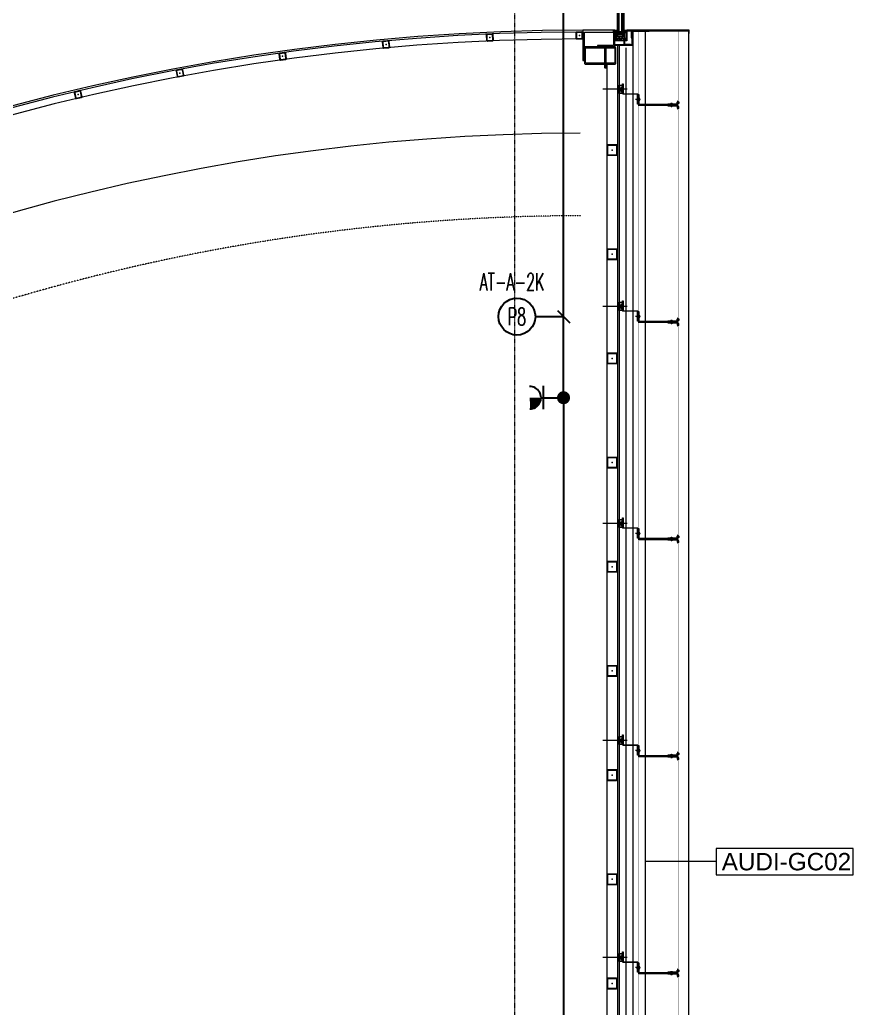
# Model space of a CAD drawing. Extents: x -1439 to 23780, y -1362 to 4476.
# Drawn here: x 16327 to 16807, y 555 to 1124 of the extents above; entities that cross this region are included whole.
import ezdxf
from ezdxf.enums import TextEntityAlignment as Align

# ---------------------------------------------------------------- set-up
doc = ezdxf.new("R2010")
doc.units = 0
doc.header["$MEASUREMENT"] = 0
for name, pattern in [('Audi$0$DASHDOT2', [0.5, 0.25, -0.125, 0, -0.125]), ('Audi$0$DOT2', [0.125, 0, -0.125]), ('Audi$0$HIDDEN', [0.375, 0.25, -0.125])]:
    doc.linetypes.add(name, pattern=pattern)
doc.layers.get('0').update_dxf_attribs({"color": 9, "lineweight": 9})
for name, color, linetype, lineweight in [('Audi$0$06C', 8, 'Continuous', 9), ('Audi$0$06D', 8, 'Continuous', 9), ('Audi$0$10', 8, 'Continuous', 9), ('Audi$0$11', 8, 'Continuous', 9), ('Audi$0$15', 8, 'Continuous', 9), ('Audi$0$20', 8, 'Audi$0$DOT2', 9), ('Audi$0$22', 8, 'Continuous', 9), ('Audi$0$24', 8, 'Audi$0$DASHDOT2', 9), ('Audi$0$33', 8, 'Audi$0$BATTING', 9), ('Audi$0$35', 8, 'Continuous', 9), ('E-DATA BAGLATI UCU', 7, 'Continuous', 30), ('E-ETANŞ PRİZ', 7, 'Continuous', 30), ('E-KABLO', 7, 'Continuous', 30), ('E-LINYE', 7, 'Continuous', 30), ('E-YAZI', 7, 'Continuous', 30)]:
    doc.layers.add(name, color=color, linetype=linetype, lineweight=lineweight)
doc.styles.add('Audi$0$Arial', font='arial.ttf', dxfattribs={"height": 2.5})
doc.styles.add('E-YAZI', font='txttw.shx')
doc.linetypes.add('Audi$0$BATTING', pattern='A,0.0001,-0.1,[134,ltypeshp.shx,S=0.1,R=0,X=-0.1,Y=0],-0.2,[134,ltypeshp.shx,S=0.1,R=180,X=0.1,Y=0],-0.1', length=0.4001)

# ---------------------------------------------------------------- blocks, each defined once
blk = doc.blocks.new('Audi$0$0_wallno')
blk.add_lwpolyline([(-7.84, 1.5), (7.94, 1.5), (7.94, -1.5), (-7.84, -1.5)], close=True)
blk.add_lwpolyline([(7.94, 0), (16.13, 0)])
at = {"style": 'Audi$0$Arial'}
blk.add_attdef('GENISLIK', text='', height=2, dxfattribs=at).set_placement((8.44, 0), align=Align.BOTTOM_LEFT)
blk.add_attdef('DUVARNO', text='', height=2, dxfattribs=at).set_placement((0, 0), align=Align.MIDDLE_CENTER)
blk.add_attdef('YUKSEKLIK', text='', height=2, dxfattribs=at).set_placement((8.44, -0.5), align=Align.TOP_LEFT)
blk = doc.blocks.new('Audi$0$KAPI KODLARI 2. KAT')
at = {"layer": 'Audi$0$22'}
ref = blk.add_blockref('Audi$0$0_wallno', (16768.16, 639.18), dxfattribs=dict(at, xscale=-5, yscale=5, zscale=5))
ref.add_attrib('DUVARNO', 'AUDI-GC02', dxfattribs={"layer": '0', "height": 10, "style": 'Audi$0$Arial'}).set_placement((16768.9, 639.18), align=Align.MIDDLE_CENTER)
blk = doc.blocks.new('*U549')
at = {"layer": 'Audi$0$15'}
for p, q in [((1.47, -18.95), (200.82, -18.95)), ((1.47, -19.35), (200.82, -19.35)), ((1.47, -19.42), (200.82, -19.42)), ((1.47, -19.82), (200.82, -19.82)), ((1.47, -21.42), (200.82, -21.42)), ((1.47, -22.02), (200.82, -22.02)), ((1.47, -22.1), (200.82, -22.1)), ((1.47, -22.7), (200.82, -22.7))]:
    blk.add_line(p, q, dxfattribs=at)
blk = doc.blocks.new('Audi$0$P-AKS_AUDI')
at = {"layer": 'Audi$0$24'}
blk.add_lwpolyline([(0, -2590), (0, 1250)], dxfattribs=at)
blk = doc.blocks.new('Audi$0$p-profil_bitis')
for p, q in [((-1.5, 2.16), (-3, 5.37)), ((-3, 2.16), (-1.5, 5.37)), ((1.2, 3.05), (2.2, 4.65)), ((2.2, 3.05), (1.2, 4.65))]:
    blk.add_line(p, q)
for points in [[(-2.9, 6.02), (-2.89, 6.01), (-2.88, 6), (-2.88, 6), (-2.87, 6), (-2.48, 6), (-2.47, 6), (-2.46, 6), (-2.46, 6.01), (-2.45, 6.02), (-2.43, 6.06), (-2.41, 6.08), (-2.4, 6.09), (-2.38, 6.09), (-2.37, 6.1), (-2.35, 6.09), (-2.33, 6.09), (-2.32, 6.08), (-2.3, 6.06), (-2.28, 6.01), (-2.27, 6.01), (-2.27, 6), (-2.26, 6), (-2.25, 6), (-1.76, 6), (-1.76, 5.49), (-1.76, 5.48), (-1.77, 5.47), (-1.77, 5.46), (-1.78, 5.46), (-1.79, 5.45), (-1.8, 5.45), (-1.81, 5.45), (-1.82, 5.46), (-1.83, 5.46), (-1.84, 5.47), (-1.89, 5.55), (-1.89, 5.56), (-1.9, 5.57), (-1.9, 5.57), (-1.91, 5.57), (-1.92, 5.57), (-1.93, 5.57), (-1.93, 5.56), (-1.94, 5.55), (-1.99, 5.46), (-1.99, 5.46), (-2, 5.46), (-2, 5.45), (-2.01, 5.45), (-2.02, 5.45), (-2.1, 5.45), (-2.11, 5.45), (-2.12, 5.45), (-2.12, 5.46), (-2.13, 5.46), (-2.13, 5.47), (-2.13, 5.47), (-2.14, 5.48), (-2.14, 5.5), (-2.23, 5.45), (-2.54, 5.45), (-2.62, 5.5), (-2.62, 5.48), (-2.63, 5.47), (-2.63, 5.46), (-2.63, 5.46), (-2.64, 5.45), (-2.65, 5.45), (-2.65, 5.45), (-2.74, 5.45), (-2.75, 5.45), (-2.76, 5.45), (-2.76, 5.46), (-2.77, 5.46), (-2.77, 5.46), (-2.82, 5.55), (-2.83, 5.56), (-2.83, 5.57), (-2.84, 5.57), (-2.85, 5.57), (-2.86, 5.57), (-2.86, 5.57), (-2.87, 5.56), (-2.87, 5.55), (-2.92, 5.47), (-2.93, 5.46), (-2.94, 5.46), (-2.95, 5.45), (-2.96, 5.45), (-2.97, 5.45), (-2.98, 5.46), (-2.99, 5.46), (-2.99, 5.47), (-3, 5.48), (-3, 5.49), (-3, 6.92), (-3, 6.93), (-3, 6.93), (-2.99, 6.94), (-2.99, 6.95), (-2.98, 6.95), (-2.97, 6.95), (-2.37, 6.95), (-2.36, 6.95), (-2.35, 6.95), (-2.35, 6.94), (-2.34, 6.93), (-2.34, 6.93), (-2.34, 6.92), (-2.34, 6.47), (-2.34, 6.44), (-2.32, 6.41), (-2.3, 6.38), (-2.28, 6.37), (-2.25, 6.35), (-2.22, 6.35), (-2.04, 6.35), (-2.03, 6.35), (-2.02, 6.35), (-2.01, 6.36), (-2, 6.37), (-1.99, 6.38), (-1.99, 6.39), (-1.99, 6.4), (-1.99, 6.54), (-2.05, 6.54), (-2.06, 6.54), (-2.08, 6.55), (-2.09, 6.55), (-2.09, 6.56), (-2.1, 6.58), (-2.1, 6.59), (-2.1, 6.6), (-2.1, 6.62), (-2.09, 6.63), (-2.08, 6.65), (-2.07, 6.66), (-2.05, 6.67), (-2.04, 6.68), (-2.02, 6.68), (-1.79, 6.68), (-1.78, 6.68), (-1.78, 6.68), (-1.77, 6.67), (-1.76, 6.66), (-1.76, 6.66), (-1.76, 6.65), (-1.76, 6.4), (-0.65, 6.4), (-0.62, 6.4), (-0.58, 6.39), (-0.56, 6.37), (-0.53, 6.35), (-0.51, 6.32), (-0.5, 6.28), (-0.5, 6.25), (-0.5, 2.04), (-0.5, 2.01), (-0.49, 1.99), (-0.47, 1.96), (-0.45, 1.94), (-0.42, 1.93), (-0.39, 1.92), (-0.36, 1.92), (-0.33, 1.93), (-0.31, 1.94), (-0.29, 1.96), (-0.27, 1.99), (-0.26, 2.01), (-0.25, 2.04), (-0.25, 2.25), (-0.25, 2.26), (-0.25, 2.26), (-0.25, 2.27), (-0.24, 2.28), (-0.23, 2.28), (-0.23, 2.28), (0.22, 2.28), (0.23, 2.28), (0.24, 2.28), (0.25, 2.27), (0.25, 2.26), (0.25, 2.26), (0.26, 2.25), (0.26, 2.04), (0.26, 2.01), (0.27, 1.99), (0.29, 1.96), (0.31, 1.94), (0.33, 1.93), (0.36, 1.92), (0.39, 1.92), (0.42, 1.93), (0.45, 1.94), (0.47, 1.96), (0.49, 1.99), (0.5, 2.01), (0.5, 2.04), (0.5, 6.25), (0.51, 6.29), (0.52, 6.33), (0.54, 6.36), (0.58, 6.38), (0.61, 6.4), (0.65, 6.4), (1.76, 6.4), (1.76, 6.65), (1.76, 6.66), (1.76, 6.66), (1.77, 6.67), (1.77, 6.67), (1.78, 6.68), (1.78, 6.68), (1.79, 6.68), (2.02, 6.68), (2.04, 6.68), (2.06, 6.67), (2.08, 6.66), (2.09, 6.64), (2.1, 6.62), (2.1, 6.6), (2.1, 6.59), (2.1, 6.58), (2.1, 6.57), (2.09, 6.56), (2.08, 6.55), (2.07, 6.54), (2.06, 6.54), (2.05, 6.54), (1.99, 6.54), (1.99, 6.4), (1.99, 6.39), (1.99, 6.38), (2, 6.37), (2.01, 6.36), (2.02, 6.35), (2.03, 6.35), (2.04, 6.35), (2.22, 6.35), (2.25, 6.35), (2.28, 6.37), (2.3, 6.38), (2.32, 6.41), (2.34, 6.44), (2.34, 6.47), (2.34, 6.92), (2.34, 6.93), (2.34, 6.93), (2.35, 6.94), (2.35, 6.95), (2.36, 6.95), (2.37, 6.95), (2.97, 6.95), (2.98, 6.95), (2.98, 6.95), (2.99, 6.94), (2.99, 6.94), (3, 6.93), (3, 6.93), (3, 6.92), (3, 5.49), (3, 5.48), (3, 5.47), (2.99, 5.46), (2.98, 5.46), (2.97, 5.45), (2.96, 5.45), (2.96, 5.45), (2.95, 5.45), (2.94, 5.46), (2.93, 5.46), (2.92, 5.47), (2.87, 5.55), (2.87, 5.56), (2.86, 5.57), (2.86, 5.57), (2.85, 5.57), (2.84, 5.57), (2.83, 5.57), (2.83, 5.56), (2.82, 5.55), (2.77, 5.46), (2.77, 5.46), (2.76, 5.46), (2.76, 5.45), (2.75, 5.45), (2.74, 5.45), (2.65, 5.45), (2.65, 5.45), (2.64, 5.45), (2.63, 5.46), (2.63, 5.46), (2.63, 5.47), (2.62, 5.48), (2.62, 5.5), (2.53, 5.45), (2.22, 5.45), (2.13, 5.5), (2.13, 5.48), (2.13, 5.47), (2.13, 5.47), (2.13, 5.46), (2.12, 5.46), (2.12, 5.45), (2.11, 5.45), (2.1, 5.45), (2.02, 5.45), (2.01, 5.45), (2, 5.45), (1.99, 5.46), (1.99, 5.46), (1.94, 5.55), (1.93, 5.56), (1.93, 5.57), (1.92, 5.57), (1.91, 5.57), (1.9, 5.57), (1.9, 5.57), (1.89, 5.56), (1.89, 5.55), (1.84, 5.47), (1.83, 5.46), (1.82, 5.46), (1.81, 5.45), (1.8, 5.45), (1.79, 5.45), (1.78, 5.46), (1.77, 5.46), (1.77, 5.47), (1.76, 5.48), (1.76, 5.49), (1.76, 6), (2.25, 6), (2.26, 6), (2.26, 6), (2.27, 6.01), (2.27, 6.01), (2.28, 6.01), (2.3, 6.06), (2.31, 6.07), (2.33, 6.09), (2.34, 6.09), (2.36, 6.1), (2.37, 6.1), (2.39, 6.09), (2.4, 6.09), (2.42, 6.07), (2.43, 6.06), (2.45, 6.02), (2.46, 6.01), (2.46, 6), (2.47, 6), (2.48, 6), (2.87, 6), (2.88, 6), (2.88, 6), (2.89, 6.01), (2.9, 6.02), (2.9, 6.02), (2.9, 6.03), (2.9, 6.04), (2.9, 6.05), (2.87, 6.1), (2.86, 6.11), (2.85, 6.11), (2.84, 6.12), (2.83, 6.12), (2.82, 6.12), (2.81, 6.12), (2.8, 6.11), (2.79, 6.11), (2.78, 6.1), (2.74, 6.02), (2.73, 6.01), (2.72, 6.01), (2.72, 6), (2.71, 6), (2.7, 6), (2.69, 6.01), (2.69, 6.01), (2.68, 6.02), (2.64, 6.1), (2.63, 6.11), (2.62, 6.11), (2.61, 6.12), (2.6, 6.12), (2.59, 6.12), (2.58, 6.12), (2.57, 6.11), (2.56, 6.11), (2.55, 6.1), (2.51, 6.02), (2.5, 6.01), (2.5, 6.01), (2.49, 6), (2.48, 6), (2.48, 6), (2.47, 6), (2.46, 6.01), (2.46, 6.01), (2.45, 6.02), (2.41, 6.1), (2.4, 6.11), (2.39, 6.11), (2.38, 6.12), (2.37, 6.12), (2.36, 6.12), (2.35, 6.12), (2.34, 6.11), (2.33, 6.11), (2.32, 6.1), (2.28, 6.02), (2.27, 6.01), (2.26, 6.01), (2.26, 6), (2.25, 6), (2.24, 6), (2.24, 6.01), (2.23, 6.01), (2.22, 6.02), (2.18, 6.1), (2.17, 6.11), (2.16, 6.11), (2.15, 6.12), (2.14, 6.12), (2.13, 6.12), (2.12, 6.12), (2.11, 6.11), (2.1, 6.11), (2.09, 6.1), (2.05, 6.02), (2.04, 6.01), (2.03, 6.01), (2.03, 6), (2.02, 6), (2.01, 6), (2.01, 6.01), (2, 6.01), (1.99, 6.02), (1.95, 6.1), (1.94, 6.11), (1.93, 6.11), (1.92, 6.12), (1.91, 6.12), (1.9, 6.12), (1.89, 6.12), (1.88, 6.11), (1.87, 6.11), (1.86, 6.1), (1.82, 6.02), (1.81, 6.01), (1.81, 6.01), (1.8, 6), (1.79, 6), (1.78, 6), (1.77, 6.01), (1.77, 6.01), (1.76, 6.02), (1.76, 6.02), (1.76, 6.03), (1.76, 6.17), (1.76, 6.18), (1.76, 6.19), (1.75, 6.19), (1.74, 6.2), (1.74, 6.2), (1.73, 6.2), (0.8, 6.2), (0.8, 6.23), (0.79, 6.25), (0.77, 6.27), (0.76, 6.28), (0.73, 6.3), (0.71, 6.3), (0.68, 6.3), (0.66, 6.29), (0.64, 6.28), (0.62, 6.26), (0.61, 6.24), (0.6, 6.22), (0.6, 6.2), (0.6, 6.17), (0.61, 6.15), (0.63, 6.13), (0.65, 6.12), (0.65, 4.3), (1.25, 4.41), (1.26, 4.41), (1.27, 4.4), (1.28, 4.4), (1.29, 4.39), (1.3, 4.38), (1.3, 4.38), (1.3, 4.37), (1.3, 4.36), (1.29, 4.35), (1.29, 4.34), (1.28, 4.33), (1.27, 4.33), (0.65, 4.15), (0.65, 2.51), (1.25, 2.62), (1.26, 2.62), (1.27, 2.61), (1.28, 2.61), (1.29, 2.6), (1.3, 2.59), (1.3, 2.59), (1.3, 2.58), (1.3, 2.57), (1.29, 2.56), (1.29, 2.55), (1.28, 2.54), (1.27, 2.54), (0.64, 2.36), (0.62, 2.35), (0.6, 2.33), (0.59, 2.32), (0.58, 2.3), (0.58, 2.28), (0.58, 1.97), (0.7, 1.97), (0.7, 1.83), (0.26, 1.83), (0.14, 1.95), (0.14, 2.05), (0.14, 2.06), (0.14, 2.06), (0.13, 2.07), (0.13, 2.07), (0.12, 2.08), (0.12, 2.08), (0.11, 2.08), (-0.11, 2.08), (-0.12, 2.08), (-0.12, 2.08), (-0.13, 2.07), (-0.13, 2.07), (-0.14, 2.06), (-0.14, 2.06), (-0.14, 2.05), (-0.14, 1.95), (-0.26, 1.83), (-0.7, 1.83), (-0.7, 1.97), (-0.58, 1.97), (-0.58, 2.28), (-0.58, 2.3), (-0.59, 2.32), (-0.6, 2.34), (-0.62, 2.35), (-0.64, 2.36), (-1.27, 2.54), (-1.28, 2.54), (-1.29, 2.55), (-1.29, 2.56), (-1.3, 2.57), (-1.3, 2.58), (-1.3, 2.59), (-1.3, 2.59), (-1.29, 2.6), (-1.28, 2.61), (-1.27, 2.61), (-1.26, 2.62), (-1.25, 2.62), (-0.65, 2.51), (-0.65, 4.15), (-1.27, 4.33), (-1.28, 4.33), (-1.29, 4.34), (-1.29, 4.35), (-1.3, 4.36), (-1.3, 4.37), (-1.3, 4.38), (-1.3, 4.38), (-1.29, 4.39), (-1.28, 4.4), (-1.27, 4.4), (-1.26, 4.41), (-1.25, 4.41), (-0.65, 4.3), (-0.65, 6.12), (-0.63, 6.13), (-0.61, 6.15), (-0.6, 6.17), (-0.6, 6.2), (-0.6, 6.22), (-0.61, 6.24), (-0.62, 6.26), (-0.64, 6.28), (-0.66, 6.29), (-0.68, 6.3), (-0.71, 6.3), (-0.73, 6.3), (-0.76, 6.28), (-0.77, 6.27), (-0.79, 6.25), (-0.8, 6.23), (-0.8, 6.2), (-1.73, 6.2), (-1.74, 6.2), (-1.74, 6.2), (-1.75, 6.19), (-1.76, 6.19), (-1.76, 6.18), (-1.76, 6.17), (-1.76, 6.03), (-1.76, 6.02), (-1.76, 6.02), (-1.77, 6.01), (-1.78, 6.01), (-1.78, 6), (-1.79, 6), (-1.8, 6), (-1.81, 6.01), (-1.81, 6.01), (-1.82, 6.02), (-1.86, 6.1), (-1.87, 6.11), (-1.88, 6.11), (-1.89, 6.12), (-1.9, 6.12), (-1.91, 6.12), (-1.92, 6.12), (-1.93, 6.11), (-1.94, 6.11), (-1.95, 6.1), (-1.99, 6.02), (-2, 6.01), (-2.01, 6.01), (-2.01, 6), (-2.02, 6), (-2.03, 6), (-2.03, 6.01), (-2.04, 6.01), (-2.05, 6.02), (-2.09, 6.1), (-2.1, 6.11), (-2.11, 6.11), (-2.12, 6.12), (-2.13, 6.12), (-2.14, 6.12), (-2.15, 6.12), (-2.16, 6.11), (-2.17, 6.11), (-2.18, 6.1), (-2.22, 6.02), (-2.23, 6.01), (-2.24, 6.01), (-2.24, 6), (-2.25, 6), (-2.26, 6), (-2.26, 6.01), (-2.27, 6.01), (-2.28, 6.02), (-2.32, 6.1), (-2.33, 6.11), (-2.34, 6.11), (-2.35, 6.12), (-2.36, 6.12), (-2.37, 6.12), (-2.38, 6.12), (-2.39, 6.11), (-2.4, 6.11), (-2.41, 6.1), (-2.45, 6.02), (-2.46, 6.01), (-2.46, 6.01), (-2.47, 6), (-2.48, 6), (-2.48, 6), (-2.49, 6), (-2.5, 6.01), (-2.5, 6.01), (-2.51, 6.02), (-2.55, 6.1), (-2.56, 6.11), (-2.57, 6.11), (-2.58, 6.12), (-2.59, 6.12), (-2.6, 6.12), (-2.61, 6.12), (-2.62, 6.11), (-2.63, 6.11), (-2.64, 6.1), (-2.68, 6.02), (-2.69, 6.01), (-2.69, 6.01), (-2.7, 6), (-2.71, 6), (-2.72, 6), (-2.73, 6.01), (-2.73, 6.01), (-2.74, 6.02), (-2.78, 6.1), (-2.79, 6.11), (-2.8, 6.11), (-2.81, 6.12), (-2.82, 6.12), (-2.83, 6.12), (-2.84, 6.12), (-2.85, 6.11), (-2.86, 6.11), (-2.87, 6.1), (-2.9, 6.05), (-2.9, 6.04), (-2.9, 6.03)], [(-2.81, 6.34), (-2.81, 6.33), (-2.8, 6.33), (-2.8, 6.32), (-2.79, 6.32), (-2.78, 6.32), (-2.56, 6.32), (-2.55, 6.32), (-2.55, 6.32), (-2.54, 6.33), (-2.54, 6.33), (-2.53, 6.34), (-2.53, 6.34), (-2.53, 6.35), (-2.53, 6.77), (-2.53, 6.78), (-2.53, 6.78), (-2.54, 6.79), (-2.54, 6.79), (-2.55, 6.8), (-2.55, 6.8), (-2.56, 6.8), (-2.78, 6.8), (-2.79, 6.8), (-2.79, 6.8), (-2.8, 6.79), (-2.8, 6.79), (-2.81, 6.78), (-2.81, 6.77)], [(-2.68, 5.61), (-2.67, 5.59), (-2.67, 5.58), (-2.65, 5.58), (-2.64, 5.57), (-2.63, 5.57), (-2.62, 5.57), (-2.62, 5.53), (-2.58, 5.57), (-2.17, 5.57), (-2.14, 5.53), (-2.14, 5.57), (-2.13, 5.57), (-2.12, 5.57), (-2.11, 5.57), (-2.1, 5.58), (-2.09, 5.59), (-2.08, 5.6), (-2.08, 5.61), (-2.08, 5.62), (-2.08, 5.68), (-2.21, 5.81), (-2.55, 5.81), (-2.68, 5.68), (-2.68, 5.62)], [(2.13, 5.57), (2.13, 5.53), (2.17, 5.57), (2.58, 5.57), (2.62, 5.53), (2.62, 5.57), (2.63, 5.57), (2.64, 5.57), (2.65, 5.57), (2.66, 5.58), (2.67, 5.59), (2.68, 5.6), (2.68, 5.61), (2.68, 5.62), (2.68, 5.68), (2.55, 5.81), (2.21, 5.81), (2.08, 5.68), (2.08, 5.62), (2.08, 5.61), (2.08, 5.6), (2.09, 5.59), (2.1, 5.58), (2.11, 5.57), (2.12, 5.57)], [(2.53, 6.35), (2.53, 6.34), (2.54, 6.33), (2.54, 6.33), (2.55, 6.32), (2.55, 6.32), (2.56, 6.32), (2.78, 6.32), (2.79, 6.32), (2.79, 6.32), (2.8, 6.33), (2.81, 6.33), (2.81, 6.34), (2.81, 6.35), (2.81, 6.77), (2.81, 6.78), (2.81, 6.78), (2.8, 6.79), (2.8, 6.79), (2.79, 6.8), (2.79, 6.8), (2.78, 6.8), (2.56, 6.8), (2.55, 6.8), (2.55, 6.8), (2.54, 6.79), (2.54, 6.79), (2.53, 6.78), (2.53, 6.77)], [(-3, 5.37), (-1.5, 5.37), (-1.5, 2.16), (-3, 2.16)], [(2.85, 0.85), (2.85, 1), (2.77, 1.14), (2.89, 1.5), (3, 1.5), (3, 0.1), (2.9, 0), (-2.9, 0), (-3, 0.1), (-3, 1.5), (-2.89, 1.5), (-2.77, 1.14), (-2.85, 0.99), (-2.85, 0.85), (-2.87, 0.85), (-2.87, 0.5), (-2.82, 0.45), (-2.47, 0.45), (-2.47, 0.37), (-2.52, 0.32), (-2.82, 0.32), (-2.87, 0.27), (-2.87, 0.18), (-2.82, 0.13), (2.82, 0.13), (2.87, 0.18), (2.87, 0.27), (2.82, 0.32), (2.52, 0.32), (2.47, 0.37), (2.47, 0.45), (2.82, 0.45), (2.87, 0.5), (2.87, 0.85)], [(-2.8, 0.99), (-2.69, 0.82), (-2.63, 0.73), (-2.54, 0.57), (-2.5, 0.55), (-2.47, 0.56), (-2.45, 0.6), (-2.45, 0.85), (-2.4, 0.9), (-1.53, 0.9), (-1.42, 0.94), (-1.38, 1.05), (-1.38, 1.13), (-1.33, 1.18), (-0.02, 1.18), (-0.01, 1.2), (0.01, 1.2), (0.03, 1.18), (1.33, 1.18), (1.38, 1.13), (1.38, 1.05), (1.42, 0.94), (1.53, 0.9), (2.4, 0.9), (2.45, 0.85), (2.45, 0.6), (2.47, 0.56), (2.5, 0.55), (2.54, 0.57), (2.63, 0.73), (2.8, 0.99), (2.78, 1.04), (2.71, 1.07), (2.7, 1.11), (2.7, 1.13), (2.8, 1.5), (2.48, 1.5), (2.4, 1.42), (2.4, 1.36), (2.52, 1.36), (2.52, 1.2), (2.42, 1.1), (1.58, 1.1), (1.58, 1.36), (1.7, 1.36), (1.7, 1.42), (1.62, 1.5), (-1.62, 1.5), (-1.7, 1.42), (-1.7, 1.36), (-1.58, 1.36), (-1.58, 1.1), (-2.42, 1.1), (-2.52, 1.2), (-2.52, 1.36), (-2.4, 1.36), (-2.4, 1.42), (-2.48, 1.5), (-2.8, 1.5), (-2.7, 1.13), (-2.7, 1.11), (-2.71, 1.07), (-2.78, 1.03)], [(1.2, 3.05), (1.2, 4.65), (2.2, 4.65), (2.2, 3.05)]]:
    blk.add_lwpolyline(points, close=True)
for points in [[(0.35, 6.5), (0.3, 6.68), (0.2, 6.79), (0.02, 6.85), (-0.16, 6.81), (-0.3, 6.68), (-0.35, 6.5), (-0.35, 6.55), (-0.36, 6.6), (-0.37, 6.65), (-0.39, 6.69), (-0.42, 6.74), (-0.45, 6.78), (-0.48, 6.82), (-0.52, 6.85), (-0.56, 6.88), (-0.6, 6.9), (-0.65, 6.92), (-0.7, 6.94), (-0.75, 6.95), (-0.8, 6.95), (-1.4, 6.95), (-1.54, 6.89), (-1.6, 6.85), (-2.1, 6.85), (-2.25, 6.78), (-2.3, 6.65), (-2.3, 6.6), (-2.25, 6.47), (-2.14, 6.4), (-2.04, 6.39), (-2.01, 6.53), (-2.11, 6.55), (-2.15, 6.6), (-2.15, 6.65), (-2.1, 6.7), (-1.6, 6.7), (-1.46, 6.76), (-1.4, 6.8), (-0.8, 6.8), (-0.64, 6.75), (-0.55, 6.66), (-0.5, 6.5), (-0.5, 5.15), (-0.4, 5.01), (-0.27, 5.02), (-0.2, 5.17), (-0.25, 5.2), (-0.2, 5.23), (-0.2, 5.35), (-0.25, 5.38), (-0.2, 5.41), (-0.2, 5.53), (-0.25, 5.56), (-0.2, 5.59), (-0.2, 5.71), (-0.25, 5.74), (-0.2, 5.77), (-0.2, 5.89), (-0.25, 5.92), (-0.2, 5.95), (-0.2, 6.07), (-0.25, 6.1), (-0.2, 6.13), (-0.2, 6.25), (-0.25, 6.28), (-0.2, 6.31), (-0.2, 6.5), (-0.12, 6.66), (0.02, 6.7), (0.12, 6.66), (0.2, 6.5), (0.2, 6.4), (0.25, 6.37), (0.2, 6.34), (0.2, 6.22), (0.25, 6.19), (0.2, 6.16), (0.2, 6.04), (0.25, 6.01), (0.2, 5.98), (0.2, 5.86), (0.25, 5.83), (0.2, 5.8), (0.2, 5.68), (0.25, 5.65), (0.2, 5.62), (0.2, 5.5), (0.25, 5.47), (0.2, 5.44), (0.2, 5.32), (0.25, 5.29), (0.2, 5.26), (0.2, 5.15), (0.3, 5.01), (0.4, 5.01), (0.5, 5.15), (0.5, 6.5), (0.55, 6.66), (0.64, 6.75), (0.8, 6.8), (1.4, 6.8), (1.46, 6.76), (1.6, 6.7), (2.1, 6.7), (2.15, 6.65), (2.15, 6.6), (2.11, 6.55), (2.01, 6.53), (2.04, 6.39), (2.13, 6.4), (2.25, 6.47), (2.3, 6.6), (2.3, 6.65), (2.23, 6.8), (2.1, 6.85), (1.6, 6.85), (1.54, 6.89), (1.4, 6.95), (0.8, 6.95), (0.75, 6.95), (0.7, 6.94), (0.65, 6.92), (0.61, 6.9), (0.56, 6.88), (0.52, 6.85), (0.48, 6.82), (0.45, 6.78), (0.42, 6.74), (0.4, 6.69), (0.38, 6.65), (0.36, 6.6), (0.35, 6.55), (0.35, 6.5), (0.35, 5.15)], [(-0.35, 6.5), (-0.35, 5.15)]]:
    blk.add_lwpolyline(points)
for points in [[(-1.77, 1.34, -10), (-1.77, 1.49, -10), (-1.76, 1.51, -10), (-1.73, 1.52, -10), (-1.64, 1.5, -10), (-1.48, 1.5, -10), (-1.48, 1.74, -10), (-1.52, 1.81, -10), (-1.54, 1.83, -10), (-1.57, 1.81, -10), (-1.62, 1.73, -10), (-1.65, 1.71, -10), (-1.69, 1.73, -10), (-1.74, 1.81, -10), (-1.77, 1.83, -10), (-1.79, 1.81, -10), (-1.84, 1.73, -10), (-1.88, 1.71, -10), (-1.91, 1.73, -10), (-1.96, 1.81, -10), (-1.99, 1.83, -10), (-2.01, 1.81, -10), (-2.06, 1.73, -10), (-2.09, 1.71, -10), (-2.13, 1.73, -10), (-2.18, 1.81, -10), (-2.2, 1.83, -10), (-2.23, 1.81, -10), (-2.28, 1.73, -10), (-2.31, 1.71, -10), (-2.35, 1.73, -10), (-2.4, 1.81, -10), (-2.42, 1.83, -10), (-2.45, 1.81, -10), (-2.5, 1.73, -10), (-2.53, 1.71, -10), (-2.57, 1.73, -10), (-2.62, 1.81, -10), (-2.64, 1.83, -10), (-2.67, 1.81, -10), (-2.74, 1.69, -10), (-2.86, 1.65, -10), (-2.95, 1.78, -10), (-3.09, 1.83, -10), (-3.21, 1.83, -10), (-3.23, 1.82, -10), (-3.24, 1.79, -10), (-3.23, 1.78, -10), (-3.14, 1.76, -10), (-3.02, 1.69, -10), (-2.98, 1.62, -10), (-2.98, 1.5, -10), (-2.55, 1.5, -10), (-2.46, 1.52, -10), (-2.45, 1.52, -10), (-2.44, 1.52, -10), (-2.43, 1.49, -10), (-2.43, 1.34, -10), (-2.54, 1.34, -10), (-2.54, 1.31, -10), (-2.38, 1.16, -10), (-2.34, 1.14, -10), (-2.22, 1.2, -10), (-1.97, 1.2, -10), (-1.86, 1.14, -10), (-1.8, 1.16, -10), (-1.66, 1.31, -10), (-1.66, 1.34, -10), (-1.77, 1.34, -10)], [(-1.89, 1.35, -10), (-1.93, 1.31, -10), (-2.26, 1.31, -10), (-2.31, 1.35, -10), (-2.31, 1.47, -10), (-2.26, 1.51, -10), (-1.93, 1.51, -10), (-1.89, 1.47, -10), (-1.89, 1.46, -10), (-1.89, 1.35, -10)], [(1.76, 1.34, -10), (1.76, 1.49, -10), (1.76, 1.51, -10), (1.73, 1.52, -10), (1.64, 1.5, -10), (1.48, 1.5, -10), (1.48, 1.74, -10), (1.52, 1.81, -10), (1.54, 1.83, -10), (1.57, 1.81, -10), (1.62, 1.73, -10), (1.65, 1.71, -10), (1.69, 1.73, -10), (1.74, 1.81, -10), (1.76, 1.83, -10), (1.79, 1.81, -10), (1.84, 1.73, -10), (1.88, 1.71, -10), (1.91, 1.73, -10), (1.96, 1.81, -10), (1.99, 1.83, -10), (2.01, 1.81, -10), (2.06, 1.73, -10), (2.09, 1.71, -10), (2.13, 1.73, -10), (2.18, 1.81, -10), (2.2, 1.83, -10), (2.23, 1.81, -10), (2.28, 1.73, -10), (2.31, 1.71, -10), (2.35, 1.73, -10), (2.4, 1.81, -10), (2.42, 1.83, -10), (2.45, 1.81, -10), (2.5, 1.73, -10), (2.53, 1.71, -10), (2.57, 1.73, -10), (2.62, 1.81, -10), (2.64, 1.83, -10), (2.67, 1.81, -10), (2.74, 1.69, -10), (2.86, 1.65, -10), (2.95, 1.78, -10), (3.09, 1.83, -10), (3.21, 1.83, -10), (3.23, 1.82, -10), (3.24, 1.79, -10), (3.23, 1.78, -10), (3.14, 1.76, -10), (3.02, 1.69, -10), (2.98, 1.62, -10), (2.98, 1.5, -10), (2.55, 1.5, -10), (2.46, 1.52, -10), (2.45, 1.52, -10), (2.44, 1.52, -10), (2.42, 1.49, -10), (2.42, 1.34, -10), (2.53, 1.34, -10), (2.53, 1.31, -10), (2.38, 1.16, -10), (2.34, 1.14, -10), (2.22, 1.2, -10), (1.97, 1.2, -10), (1.86, 1.14, -10), (1.8, 1.16, -10), (1.65, 1.31, -10), (1.65, 1.34, -10), (1.76, 1.34, -10)], [(1.88, 1.35, -10), (1.93, 1.31, -10), (2.26, 1.31, -10), (2.3, 1.35, -10), (2.3, 1.47, -10), (2.26, 1.51, -10), (1.93, 1.51, -10), (1.89, 1.47, -10), (1.88, 1.46, -10), (1.88, 1.35, -10)]]:
    blk.add_polyline3d(points)
blk = doc.blocks.new('Audi$0$p- alum kaplama profil')
at = {"lineweight": 13}
blk.add_lwpolyline([(7.12, 12.59), (7.12, 26.49)], dxfattribs=at)
at = {"lineweight": 5}
blk.add_lwpolyline([(9.44, 15.16), (4.79, 15.16), (4.79, 17.16), (9.44, 17.16)], close=True, dxfattribs=at)
for points in [[(4.79, 15.16), (9.44, 17.16)], [(9.44, 15.16), (4.79, 17.16)]]:
    blk.add_lwpolyline(points, dxfattribs=at)
at = {"lineweight": 18}
blk.add_lwpolyline([(4.09, 6.16), (-1.41, 6.16), (-1.41, 6.46), (4.09, 6.46, 0.414214), (4.29, 6.66), (4.29, 14.66, -0.414214), (4.79, 15.16), (10.29, 15.16), (10.29, 14.86), (4.79, 14.86, 0.414214), (4.59, 14.66), (4.59, 6.66, -0.414214)], format="xyb", close=True, dxfattribs=at)
blk.add_lwpolyline([(-2.06, 5.56), (-2.06, -2.34), (-2.06, -15.69), (-1.66, -15.69), (-1.66, -2.34), (-1.66, 5.56), (-1.66, 5.56), (-1.66, 5.57), (-1.66, 5.57), (-1.66, 5.58), (-1.66, 5.58), (-1.65, 5.59), (-1.65, 5.59), (-1.65, 5.59), (-1.65, 5.6), (-1.65, 5.6), (-1.64, 5.61), (-1.64, 5.61), (-1.64, 5.62), (-1.64, 5.62), (-1.63, 5.62), (-1.63, 5.63), (-1.63, 5.63), (-1.62, 5.63), (-1.62, 5.64), (-1.61, 5.64), (-1.61, 5.64), (-1.61, 5.64), (-1.6, 5.65), (-1.6, 5.65), (-1.59, 5.65), (-1.59, 5.65), (-1.58, 5.65), (-1.58, 5.65), (-1.57, 5.66), (-1.57, 5.66), (-1.56, 5.66), (-1.56, 5.66), (3.94, 5.66), (3.94, 6.06), (-1.56, 6.06), (-1.58, 6.06), (-1.61, 6.05), (-1.63, 6.05), (-1.66, 6.05), (-1.68, 6.04), (-1.7, 6.03), (-1.73, 6.03), (-1.75, 6.02), (-1.77, 6.01), (-1.79, 6), (-1.82, 5.99), (-1.84, 5.97), (-1.86, 5.96), (-1.88, 5.94), (-1.89, 5.93), (-1.91, 5.91), (-1.93, 5.89), (-1.95, 5.87), (-1.96, 5.85), (-1.97, 5.83), (-1.99, 5.81), (-2, 5.79), (-2.01, 5.77), (-2.02, 5.75), (-2.03, 5.72), (-2.04, 5.7), (-2.04, 5.68), (-2.05, 5.65), (-2.05, 5.63), (-2.06, 5.61), (-2.06, 5.58)], close=True)
blk.add_lwpolyline([(-1.66, -2.34), (-2.06, -2.34)])
for points in [[(-2.36, -10.84), (-2.36, -16.39), (-2.36, -16.39, -0.414214), (-2.51, -16.54), (-2.51, -16.54), (-4.06, -16.54), (-4.06, -16.84), (-2.51, -16.84), (-2.51, -16.84, 0.414214), (-2.06, -16.39), (-2.06, -10.84)], [(-1.36, -10.84), (-1.66, -10.84), (-1.66, -16.39, 0.414214), (-1.21, -16.84), (-1.21, -16.84), (0.34, -16.84), (0.34, -16.54), (-1.21, -16.54), (-1.21, -16.54, -0.414214), (-1.36, -16.39), (-1.36, -16.39)]]:
    blk.add_lwpolyline(points, format="xyb", close=True)
for points in [[(0.96, 5.66, -10), (0.97, 5.66, -10), (0.97, 5.66, -10), (0.97, 5.66, -10), (0.98, 5.66, -10), (0.98, 5.66, -10), (0.99, 5.66, -10), (0.99, 5.66, -10), (1, 5.66, -10), (1, 5.67, -10), (1, 5.67, -10), (1.01, 5.67, -10), (1.01, 5.67, -10), (1.01, 5.67, -10), (1.02, 5.68, -10), (1.02, 5.68, -10), (1.02, 5.68, -10), (1.03, 5.69, -10), (1.03, 5.69, -10), (1.03, 5.69, -10), (1.04, 5.7, -10), (1.04, 5.7, -10), (1.04, 5.7, -10), (1.04, 5.71, -10), (1.04, 5.71, -10), (1.05, 5.72, -10), (1.05, 5.72, -10), (1.05, 5.72, -10), (1.05, 5.73, -10), (1.05, 5.73, -10), (1.05, 5.74, -10), (1.05, 5.74, -10), (1.05, 5.75, -10)], [(1.61, 6.87, -10), (0.98, 6.96, -10)], [(1.33, 5.85, -10), (0.98, 5.88, -10)], [(1.56, 7.05, -10), (1.02, 7.13, -10)], [(1.05, 6.91, -10), (1.29, 7.56, -10)], [(1.05, 5.83, -10), (1.05, 6.01, -10)], [(1.05, 5.75, -10), (1.05, 5.83, -10)], [(1.29, 4.93, -10), (1.29, 7.8, -10)], [(1.53, 6.82, -10), (1.29, 7.56, -10)], [(1.29, 6.16, -10), (1.29, 6.26, -10)], [(1.53, 5.75, -10), (1.53, 5.92, -10)], [(1.53, 5.75, -10), (1.53, 5.74, -10), (1.53, 5.74, -10), (1.53, 5.73, -10), (1.53, 5.73, -10), (1.53, 5.72, -10), (1.54, 5.72, -10), (1.54, 5.72, -10), (1.54, 5.71, -10), (1.54, 5.71, -10), (1.54, 5.7, -10), (1.54, 5.7, -10), (1.55, 5.7, -10), (1.55, 5.69, -10), (1.55, 5.69, -10), (1.55, 5.69, -10), (1.56, 5.68, -10), (1.56, 5.68, -10), (1.56, 5.68, -10), (1.57, 5.67, -10), (1.57, 5.67, -10), (1.58, 5.67, -10), (1.58, 5.67, -10), (1.58, 5.67, -10), (1.59, 5.66, -10), (1.59, 5.66, -10), (1.6, 5.66, -10), (1.6, 5.66, -10), (1.6, 5.66, -10), (1.61, 5.66, -10), (1.61, 5.66, -10), (1.62, 5.66, -10), (1.62, 5.66, -10)], [(0.67, 5.66, -10), (1.91, 5.66, -10)], [(0.67, 5.66, -10), (0.67, 5.64, -10), (0.67, 5.62, -10), (0.67, 5.6, -10), (0.68, 5.58, -10), (0.68, 5.56, -10), (0.69, 5.54, -10), (0.69, 5.52, -10), (0.7, 5.5, -10), (0.7, 5.48, -10), (0.71, 5.46, -10), (0.72, 5.45, -10), (0.73, 5.43, -10), (0.74, 5.41, -10), (0.75, 5.4, -10), (0.76, 5.38, -10), (0.77, 5.36, -10), (0.79, 5.35, -10), (0.8, 5.33, -10), (0.81, 5.32, -10), (0.83, 5.31, -10), (0.84, 5.29, -10), (0.86, 5.28, -10), (0.87, 5.27, -10), (0.89, 5.26, -10), (0.91, 5.25, -10), (0.92, 5.24, -10), (0.94, 5.23, -10), (0.96, 5.22, -10), (0.98, 5.21, -10), (1, 5.21, -10), (1.02, 5.2, -10), (1.03, 5.2, -10)], [(1.03, 5.2, -10), (1.04, 5.2, -10), (1.05, 5.19, -10), (1.05, 5.19, -10), (1.06, 5.19, -10), (1.06, 5.19, -10), (1.07, 5.19, -10), (1.07, 5.19, -10), (1.08, 5.19, -10), (1.08, 5.19, -10), (1.09, 5.19, -10), (1.09, 5.18, -10), (1.1, 5.18, -10), (1.1, 5.18, -10), (1.11, 5.18, -10), (1.11, 5.18, -10), (1.12, 5.18, -10), (1.12, 5.18, -10), (1.13, 5.18, -10), (1.13, 5.18, -10), (1.14, 5.18, -10), (1.15, 5.18, -10), (1.15, 5.18, -10), (1.16, 5.17, -10), (1.16, 5.17, -10), (1.17, 5.17, -10), (1.17, 5.17, -10), (1.18, 5.17, -10), (1.18, 5.17, -10), (1.19, 5.17, -10), (1.19, 5.17, -10), (1.2, 5.17, -10), (1.2, 5.17, -10)], [(1.2, 5.17, -10), (1.2, 5.2, -10)], [(1.38, 5.2, -10), (1.2, 5.2, -10)], [(1.38, 5.17, -10), (1.38, 5.2, -10)], [(1.38, 5.17, -10), (1.38, 5.17, -10), (1.39, 5.17, -10), (1.39, 5.17, -10), (1.4, 5.17, -10), (1.41, 5.17, -10), (1.41, 5.17, -10), (1.42, 5.17, -10), (1.42, 5.17, -10), (1.43, 5.17, -10), (1.43, 5.18, -10), (1.44, 5.18, -10), (1.44, 5.18, -10), (1.45, 5.18, -10), (1.45, 5.18, -10), (1.46, 5.18, -10), (1.46, 5.18, -10), (1.47, 5.18, -10), (1.47, 5.18, -10), (1.48, 5.18, -10), (1.48, 5.18, -10), (1.49, 5.18, -10), (1.5, 5.19, -10), (1.5, 5.19, -10), (1.51, 5.19, -10), (1.51, 5.19, -10), (1.52, 5.19, -10), (1.52, 5.19, -10), (1.53, 5.19, -10), (1.53, 5.19, -10), (1.54, 5.19, -10), (1.54, 5.2, -10), (1.55, 5.2, -10)], [(1.55, 5.2, -10), (1.57, 5.2, -10), (1.59, 5.21, -10), (1.6, 5.21, -10), (1.62, 5.22, -10), (1.64, 5.23, -10), (1.66, 5.24, -10), (1.68, 5.25, -10), (1.69, 5.26, -10), (1.71, 5.27, -10), (1.73, 5.28, -10), (1.74, 5.29, -10), (1.76, 5.31, -10), (1.77, 5.32, -10), (1.78, 5.33, -10), (1.8, 5.35, -10), (1.81, 5.36, -10), (1.82, 5.38, -10), (1.83, 5.4, -10), (1.84, 5.41, -10), (1.85, 5.43, -10), (1.86, 5.45, -10), (1.87, 5.46, -10), (1.88, 5.48, -10), (1.89, 5.5, -10), (1.89, 5.52, -10), (1.9, 5.54, -10), (1.9, 5.56, -10), (1.9, 5.58, -10), (1.91, 5.6, -10), (1.91, 5.62, -10), (1.91, 5.64, -10), (1.91, 5.66, -10)], [(-3.84, -17.04, 0), (-3.81, -17.07, 0), (-3.78, -17.1, 0), (-3.75, -17.12, 0), (-3.72, -17.15, 0), (-3.69, -17.17, 0), (-3.66, -17.19, 0), (-3.62, -17.21, 0), (-3.59, -17.23, 0), (-3.55, -17.24, 0), (-3.52, -17.26, 0), (-3.48, -17.27, 0), (-3.44, -17.28, 0), (-3.4, -17.28, 0), (-3.36, -17.29, 0), (-3.32, -17.29, 0), (-3.29, -17.29, 0), (-3.25, -17.29, 0), (-3.21, -17.29, 0), (-3.17, -17.28, 0), (-3.13, -17.28, 0), (-3.09, -17.27, 0), (-3.06, -17.26, 0), (-3.02, -17.24, 0), (-2.98, -17.23, 0), (-2.95, -17.21, 0), (-2.91, -17.19, 0), (-2.88, -17.17, 0), (-2.85, -17.15, 0), (-2.82, -17.12, 0), (-2.79, -17.1, 0), (-2.76, -17.07, 0), (-2.73, -17.04, 0)], [(-3.29, -17.04, 0), (-3.84, -17.04, 0)], [(-2.85, -16.54, 0), (-2.86, -16.51, 0), (-2.87, -16.47, 0), (-2.89, -16.44, 0), (-2.91, -16.41, 0), (-2.93, -16.38, 0), (-2.96, -16.35, 0), (-2.98, -16.33, 0), (-3.01, -16.31, 0), (-3.04, -16.29, 0), (-3.07, -16.27, 0), (-3.11, -16.25, 0), (-3.14, -16.24, 0), (-3.18, -16.23, 0), (-3.21, -16.22, 0), (-3.25, -16.22, 0), (-3.29, -16.22, 0), (-3.32, -16.22, 0), (-3.36, -16.22, 0), (-3.39, -16.23, 0), (-3.43, -16.24, 0), (-3.46, -16.25, 0), (-3.5, -16.27, 0), (-3.53, -16.29, 0), (-3.56, -16.31, 0), (-3.59, -16.33, 0), (-3.61, -16.35, 0), (-3.64, -16.38, 0), (-3.66, -16.41, 0), (-3.68, -16.44, 0), (-3.7, -16.47, 0), (-3.71, -16.51, 0), (-3.73, -16.54, 0)], [(-3.29, -16.54, 0), (-3.73, -16.54, 0)], [(-3.29, -16.54, 0), (-3.55, -16.54, 0)], [(-3.55, -16.54, 0), (-3.29, -16.54, 0)], [(-3.55, -17.04, 0), (-3.55, -16.54, 0)], [(-3.29, -17.54, 0), (-3.29, -16.04, 0)], [(-3.29, -16.54, 0), (-2.85, -16.54, 0)], [(-3.29, -16.54, 0), (-3.03, -16.54, 0)], [(-3.03, -16.54, 0), (-3.29, -16.54, 0)], [(-3.29, -17.04, 0), (-2.73, -17.04, 0)], [(-3.03, -17.04, 0), (-3.03, -16.54, 0)], [(-2.86, -13.04, 0), (-0.86, -13.04, 0)], [(-2.36, -12.52, 0), (-2.4, -12.53, 0), (-2.43, -12.56, 0), (-2.47, -12.58, 0), (-2.5, -12.6, 0), (-2.53, -12.63, 0), (-2.56, -12.66, 0), (-2.59, -12.69, 0), (-2.61, -12.73, 0), (-2.63, -12.76, 0), (-2.65, -12.8, 0), (-2.67, -12.84, 0), (-2.68, -12.88, 0), (-2.69, -12.92, 0), (-2.7, -12.96, 0), (-2.71, -13, 0), (-2.71, -13.04, 0), (-2.71, -13.08, 0), (-2.7, -13.13, 0), (-2.69, -13.17, 0), (-2.68, -13.21, 0), (-2.67, -13.25, 0), (-2.65, -13.28, 0), (-2.63, -13.32, 0), (-2.61, -13.36, 0), (-2.59, -13.39, 0), (-2.56, -13.42, 0), (-2.53, -13.45, 0), (-2.5, -13.48, 0), (-2.47, -13.51, 0), (-2.43, -13.53, 0), (-2.4, -13.55, 0), (-2.36, -13.57, 0)], [(-2.36, -13.04, 0), (-2.36, -12.52, 0)], [(-2.36, -13.04, 0), (-2.36, -12.73, 0)], [(-2.36, -12.73, 0), (-2.36, -13.04, 0)], [(-1.36, -12.73, 0), (-2.36, -12.73, 0)], [(-2.36, -13.04, 0), (-2.36, -13.36, 0)], [(-2.36, -13.04, 0), (-2.36, -13.57, 0)], [(-2.36, -13.36, 0), (-2.36, -13.04, 0)], [(-1.36, -13.36, 0), (-2.36, -13.36, 0)], [(-1.36, -13.04, 0), (-1.36, -12.37, 0)], [(-1.36, -13.72, 0), (-1.32, -13.68, 0), (-1.29, -13.65, 0), (-1.26, -13.61, 0), (-1.23, -13.58, 0), (-1.2, -13.54, 0), (-1.18, -13.5, 0), (-1.16, -13.45, 0), (-1.14, -13.41, 0), (-1.12, -13.37, 0), (-1.1, -13.32, 0), (-1.09, -13.28, 0), (-1.08, -13.23, 0), (-1.07, -13.18, 0), (-1.06, -13.14, 0), (-1.06, -13.09, 0), (-1.06, -13.04, 0), (-1.06, -12.99, 0), (-1.06, -12.95, 0), (-1.07, -12.9, 0), (-1.08, -12.85, 0), (-1.09, -12.81, 0), (-1.1, -12.76, 0), (-1.12, -12.72, 0), (-1.14, -12.67, 0), (-1.16, -12.63, 0), (-1.18, -12.59, 0), (-1.2, -12.55, 0), (-1.23, -12.51, 0), (-1.26, -12.47, 0), (-1.29, -12.43, 0), (-1.32, -12.4, 0), (-1.36, -12.37, 0)], [(-1.36, -13.04, 0), (-1.36, -13.72, 0)], [(-0.56, -17.04, 0), (-1.11, -17.04, 0)], [(0, -17.04, 0), (-0.03, -17.07, 0), (-0.06, -17.1, 0), (-0.09, -17.12, 0), (-0.12, -17.15, 0), (-0.15, -17.17, 0), (-0.18, -17.19, 0), (-0.22, -17.21, 0), (-0.25, -17.23, 0), (-0.29, -17.24, 0), (-0.33, -17.26, 0), (-0.36, -17.27, 0), (-0.4, -17.28, 0), (-0.44, -17.28, 0), (-0.48, -17.29, 0), (-0.52, -17.29, 0), (-0.56, -17.29, 0), (-0.59, -17.29, 0), (-0.63, -17.29, 0), (-0.67, -17.28, 0), (-0.71, -17.28, 0), (-0.75, -17.27, 0), (-0.79, -17.26, 0), (-0.82, -17.24, 0), (-0.86, -17.23, 0), (-0.89, -17.21, 0), (-0.93, -17.19, 0), (-0.96, -17.17, 0), (-0.99, -17.15, 0), (-1.02, -17.12, 0), (-1.05, -17.1, 0), (-1.08, -17.07, 0), (-1.11, -17.04, 0)], [(-1, -16.54, 0), (-0.98, -16.51, 0), (-0.97, -16.47, 0), (-0.95, -16.44, 0), (-0.93, -16.41, 0), (-0.91, -16.38, 0), (-0.88, -16.35, 0), (-0.86, -16.33, 0), (-0.83, -16.31, 0), (-0.8, -16.29, 0), (-0.77, -16.27, 0), (-0.73, -16.25, 0), (-0.7, -16.24, 0), (-0.66, -16.23, 0), (-0.63, -16.22, 0), (-0.59, -16.22, 0), (-0.56, -16.22, 0), (-0.52, -16.22, 0), (-0.48, -16.22, 0), (-0.45, -16.23, 0), (-0.41, -16.24, 0), (-0.38, -16.25, 0), (-0.34, -16.27, 0), (-0.31, -16.29, 0), (-0.28, -16.31, 0), (-0.25, -16.33, 0), (-0.23, -16.35, 0), (-0.2, -16.38, 0), (-0.18, -16.41, 0), (-0.16, -16.44, 0), (-0.14, -16.47, 0), (-0.13, -16.51, 0), (-0.12, -16.54, 0)], [(-0.56, -16.54, 0), (-1, -16.54, 0)], [(-0.56, -16.54, 0), (-0.82, -16.54, 0)], [(-0.82, -16.54, 0), (-0.56, -16.54, 0)], [(-0.82, -17.04, 0), (-0.82, -16.54, 0)], [(-0.56, -17.54, 0), (-0.56, -16.04, 0)], [(-0.56, -16.54, 0), (-0.3, -16.54, 0)], [(-0.56, -16.54, 0), (-0.12, -16.54, 0)], [(-0.3, -16.54, 0), (-0.56, -16.54, 0)], [(-0.56, -17.04, 0), (0, -17.04, 0)], [(-0.3, -17.04, 0), (-0.3, -16.54, 0)]]:
    blk.add_polyline3d(points)
blk = doc.blocks.new('Audi$0$Prf-40x40')
for points in [[(1.5, -2), (-1.5, -2, -0.414214), (-2, -1.5), (-2, 1.5, -0.414214), (-1.5, 2), (1.5, 2, -0.414214), (2, 1.5), (2, -1.5, -0.414214)], [(1.5, -1.7), (-1.5, -1.7, -0.414214), (-1.7, -1.5), (-1.7, 1.5, -0.414214), (-1.5, 1.7), (1.5, 1.7, -0.414214), (1.7, 1.5), (1.7, -1.5, -0.414214)]]:
    blk.add_lwpolyline(points, format="xyb", close=True)
at = {"color": 252}
blk.add_point((0, 0), dxfattribs=at)
blk = doc.blocks.new('Audi$0$prf-60x60')
for points in [[(-2.5, -6), (2.5, -6, 0.414214), (3, -5.5), (3, -0.5, 0.414214), (2.5, 0), (-2.5, 0, 0.414214), (-3, -0.5), (-3, -5.5, 0.414214)], [(-2.5, -5.7), (2.5, -5.7, 0.414214), (2.7, -5.5), (2.7, -0.5, 0.414214), (2.5, -0.3), (-2.5, -0.3, 0.414214), (-2.7, -0.5), (-2.7, -5.5, 0.414214)]]:
    blk.add_lwpolyline(points, format="xyb", close=True)
at = {"color": 252}
blk.add_point((0, -3), dxfattribs=at)
blk = doc.blocks.new('Audi$0$p-2. kat planı')
at = {"layer": 'Audi$0$06C'}
blk.add_lwpolyline([(16712.5, 1117.68), (16712.5, 1117.68), (16712.5, 285), (15479.12, 285)], dxfattribs=at)
at = {"layer": 'Audi$0$06D'}
for points in [[(16680.5, 1117.38), (16680.5, 317), (15479.12, 317)], [(16687.5, 1117.38), (16687.5, 1117.38), (16687.5, 310), (15479.42, 310)], [(16665.5, 1098.5), (16665.5, 332), (15506.3, 332)]]:
    blk.add_lwpolyline(points, dxfattribs=at)
blk.add_arc((16652.5, -149.03), 1262.01, 90.03992, 157.85268, dxfattribs=at)
at = {"layer": 'Audi$0$10'}
for points, const_width in [([(16706.5, 1117.68), (16706.5, 291), (15479.12, 291)], 0.2), ([(16683.5, 1117.38), (16683.5, 314), (15479.12, 314)], 0.1)]:
    blk.add_lwpolyline(points, dxfattribs=dict(at, const_width=const_width))
for points in [[(16660.05, 1108.5), (16670.05, 1108.5), (16670.05, 1117.98), (16669.25, 1117.98), (16669.25, 1109.3), (16669.25, 1109.3), (16660.05, 1109.3)], [(16712.8, 1116.09), (16712.8, 1117.98), (16676.97, 1117.98), (16676.97, 1117.68), (16712.5, 1117.68), (16712.5, 1116.09)], [(16679.51, 1117.68), (16679.51, 1113.68), (16679.81, 1113.68), (16679.81, 1117.38), (16689.81, 1117.38), (16689.81, 1117.68), (16679.51, 1117.68)], [(16680.11, 1113.53), (16679.81, 1113.53), (16679.81, 1109.68), (16670.53, 1109.68), (16670.53, 1109.38), (16680.11, 1109.38)], [(16675.41, 1113.37), (16675.71, 1113.37), (16675.71, 1109.98), (16679.06, 1109.98), (16679.06, 1109.68), (16675.41, 1109.68)]]:
    blk.add_lwpolyline(points, close=True, dxfattribs=at)
for points in [[(16670.62, 1099.2), (16670.62, 1107.8, 0.412203), (16669.92, 1108.5), (16653.32, 1108.5, 0.414214), (16652.62, 1107.8), (16652.62, 1099.2, 0.414214), (16653.32, 1098.5), (16669.92, 1098.5, 0.414214), (16670.62, 1099.2), (16670.62, 1107.8)], [(16670.06, 1107.52), (16670.06, 1099.48, -0.414214), (16669.64, 1099.06), (16653.6, 1099.06, -0.414214), (16653.18, 1099.48), (16653.18, 1107.52, -0.414214), (16653.6, 1107.94), (16669.64, 1107.94, -0.414214), (16670.06, 1107.52, -1)]]:
    blk.add_lwpolyline(points, format="xyb", dxfattribs=at)
blk.add_lwpolyline([(16664.15, 1109.3), (16664.15, 1096.48), (16664.28, 1096.3), (16665.02, 1096.3), (16665.15, 1096.48), (16665.15, 1109.3)], dxfattribs=at)
at = {"layer": 'Audi$0$11'}
blk.add_lwpolyline([(16652.62, 1100.5), (16652.62, 1116.98), (16669.25, 1116.98), (16669.25, 1117.98), (16651.62, 1117.98), (16651.62, 1100.5)], close=True, dxfattribs=at)
for points in [[(16671.5, 1109.38), (16671.5, 326), (15498.8, 326)], [(16672.5, 1109.38), (16672.5, 325), (15498.8, 325)]]:
    blk.add_lwpolyline(points, dxfattribs=at)
for radius, start, end in [(1267.01, 90, 157.87108), (1266.01, 90.03992, 157.85268)]:
    blk.add_arc((16652.5, -149.03), radius, start, end, dxfattribs=at)
at = {"layer": 'Audi$0$20', "linetype": 'Audi$0$HIDDEN'}
blk.add_lwpolyline([(16671.49, 2158.03, 0.152192), (13054.42, 1065.28, 0.152192)], format="xyb", dxfattribs=at)
at = {"layer": 'Audi$0$33', "ltscale": 0.4}
blk.add_lwpolyline([(15487.42, 320.98), (16676.53, 321.02), (16676.5, 1107.83), (16676.5, 1107.83)], dxfattribs=at)
at = {"layer": 'Audi$0$10'}
for name, p, xscale, rotation in [('*U549', (16652.5, 1317), -1, 90), ('Audi$0$Prf-40x40', (16598.05, 1113.81), -0.9999999999999828, 272.4690090922115), ('Audi$0$Prf-40x40', (16649.62, 1114.98), -0.9999999999999972, 270.161208427387), ('Audi$0$Prf-40x40', (16538.26, 1109.81), -1, 275.1855070189872), ('Audi$0$Prf-40x40', (16478.73, 1102.98), -1, 277.9020050316544), ('Audi$0$Prf-40x40', (16419.58, 1093.34), -0.9999999999999996, 280.6185030443054), ('Audi$0$Prf-40x40', (16360.96, 1080.91), -0.9999999999999979, 283.3350009710851)]:
    blk.add_blockref(name, p, dxfattribs=dict(at, xscale=xscale, rotation=rotation))
for name, p, rotation in [('Audi$0$p-profil_bitis', (16676.97, 1114.98), 90), ('Audi$0$p- alum kaplama profil', (16689.66, 1076.86), 90), ('Audi$0$prf-60x60', (16671.5, 1049), 270), ('Audi$0$prf-60x60', (16671.5, 989), 270), ('Audi$0$p- alum kaplama profil', (16689.66, 951.86), 90), ('Audi$0$prf-60x60', (16671.5, 929), 270), ('Audi$0$prf-60x60', (16671.5, 869), 270), ('Audi$0$p- alum kaplama profil', (16689.66, 826.86), 90), ('Audi$0$prf-60x60', (16671.5, 809), 270), ('Audi$0$prf-60x60', (16671.5, 749), 270), ('Audi$0$p- alum kaplama profil', (16689.66, 701.86), 90), ('Audi$0$prf-60x60', (16671.5, 689), 270), ('Audi$0$prf-60x60', (16671.5, 629), 270), ('Audi$0$p- alum kaplama profil', (16689.66, 576.86), 90), ('Audi$0$prf-60x60', (16671.5, 569), 270)]:
    blk.add_blockref(name, p, dxfattribs=dict(at, rotation=rotation))
at = {"layer": 'Audi$0$24'}
blk.add_blockref('Audi$0$P-AKS_AUDI', (16612.5, 2785), dxfattribs=at)
blk = doc.blocks.new('100_ETANŞ PRİZ')
at = {"layer": 'E-ETANŞ PRİZ', "color": 4}
for p, q in [((-1.22, 2.14), (1.28, 2.14)), ((0, 2.4), (0, 0))]:
    blk.add_line(p, q, dxfattribs=at)
at = {"layer": 'E-ETANŞ PRİZ', "color": 4, "const_width": 1.2}
blk.add_lwpolyline([(0.01, 3, -0.414214), (-0.6, 3.59)], format="xyb", dxfattribs=at)
at = {"layer": 'E-ETANŞ PRİZ', "color": 4}
blk.add_arc((0, 3.6), 1.2, 180.7551, 0.7551, dxfattribs=at)

msp = doc.modelspace()

# ---------------------------------------------------------------- linework, layer by layer
at = {"layer": 'Audi$0$06C'}
msp.add_lwpolyline([(13124.69, 1100.45), (13117.7, 1111.05, -0.146397), (16605.5, 2161.14), (16605.5, 2148.44, 0.146396), (13124.69, 1100.45, 3.321415)], format="xyb", dxfattribs=at)
at = {"layer": 'Audi$0$20', "linetype": 'Audi$0$HIDDEN', "lineweight": 0}
msp.add_lwpolyline([(15413.15, 347.65, -0.306499), (16652.5, 1186.14, -0.306499)], format="xyb", dxfattribs=at)
at = {"layer": 'Audi$0$20'}
msp.add_arc((16652.5, -149.03), 1160.21, 90.09877, 154.68884, dxfattribs=at)
at = {"layer": 'Audi$0$35'}
msp.add_lwpolyline([(16670.8, 1862.43, 0.158669), (13096.04, 734.16, 0.158669)], format="xyb", dxfattribs=at)
msp.add_arc((16652.5, -149.03), 1207.73, 90.11753, 155.7506, dxfattribs=at)
at = {"layer": 'E-DATA BAGLATI UCU', "color": 4, "const_width": 3.75}
msp.add_lwpolyline([(16642.37, 906.36, -1), (16638.62, 906.36, -1)], format="xyb", close=True, dxfattribs=at)
at = {"layer": 'E-KABLO', "color": 6}
for q in [(16640.5, 2325.53), (16640.5, 437)]:
    msp.add_line((16640.5, 906.36), q, dxfattribs=at)
at = {"layer": 'E-KABLO', "color": 7, "linetype": 'Continuous'}
msp.add_circle((16613.67, 953.06), 10.61, dxfattribs=at)
at = {"layer": 'E-LINYE', "color": 7, "linetype": 'Continuous'}
for p, q in [((16636.94, 956.57), (16644.06, 949.54)), ((16624.28, 953.06), (16640.5, 953.06))]:
    msp.add_line(p, q, dxfattribs=at)

# ---------------------------------------------------------------- block references
msp.add_blockref('Audi$0$p-2. kat planı', (0, 0))
at = {"layer": 'Audi$0$22'}
msp.add_blockref('Audi$0$KAPI KODLARI 2. KAT', (0, 0), dxfattribs=at)
at = {"layer": 'E-ETANŞ PRİZ', "xscale": 5.399999999999998, "yscale": 5.399999999999998, "zscale": 5.399999999999998, "rotation": 90}
msp.add_blockref('100_ETANŞ PRİZ', (16640.5, 906.36), dxfattribs=at)

# ---------------------------------------------------------------- texts
at = {"layer": 'E-KABLO', "color": 3, "linetype": 'Continuous', "style": 'E-YAZI', "width": 0.6}
msp.add_text('P8', height=10, dxfattribs=at).set_placement((16613.67, 953.06), align=Align.MIDDLE_CENTER)
at = {"layer": 'E-YAZI', "color": 3, "style": 'E-YAZI', "width": 0.6}
msp.add_text('AT-A-2K', height=10, dxfattribs=at).set_placement((16592.23, 968.04))

doc.saveas('drawing.dxf')
